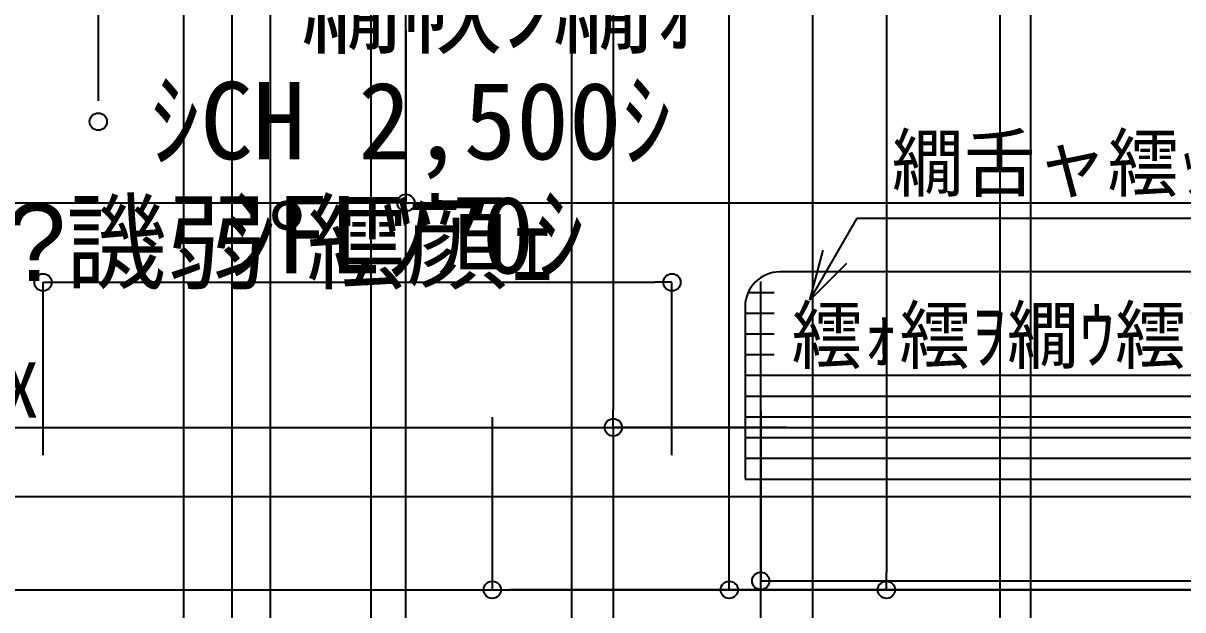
# Model space of a CAD drawing. Header units: metres. Extents: x 10908 to 27249, y 7268 to 22901.
# Drawn here: x 17861 to 19539, y 15991 to 16840 of the extents above; entities that cross this region are included whole.
import ezdxf

# ---------------------------------------------------------------- set-up
doc = ezdxf.new("R2010")
doc.units = ezdxf.units.M

msp = doc.modelspace()

# ---------------------------------------------------------------- linework, layer by layer
at = {"layer": '繝繝ｼ繧ｿ 001_1F'}
for p, q in [((18714.78928694662, 17805.005), (18714.78928694662, 16280.00474559703)), ((18414.70625630324, 16829.99999999998), (18414.70625630324, 16579.99999999998)), ((18414.70625630324, 16829.99999999998), (18414.70625630324, 16829.99999999998)), ((18414.70625630324, 16829.99999999998), (18414.70625630324, 16829.99999999998)), ((17529.70625630324, 16579.99999999998), (18389.70625630324, 16579.99999999998)), ((18414.70625630324, 16579.99999999998), (18389.70625630324, 16579.99999999998)), ((18414.70625630324, 16579.99999999998), (18414.70625630324, 16579.99999999998)), ((18414.70625630324, 16579.99999999998), (18439.70625630324, 16579.99999999998)), ((18439.70625630324, 16579.99999999998), (20209.70625630324, 16579.99999999998)), ((18999.165789204304, 16439.176656080694), (19067.769628346276, 16558.00199106907)), ((19067.769628346276, 16558.00199106907), (20117.769628346276, 16558.00199106907)), ((18999.165789204304, 16439.176656080694), (19018.57721758694, 16511.62109305239)), ((19052.198797793255, 16492.209664669725), (18999.165789204304, 16439.176656080694)), ((18928.05585509077, 15280.46925445586), (18928.05585509077, 16466.22937780531)), ((18714.78928694662, 16255.00474559703), (18714.78928694662, 16280.00474559703)), ((18928.05585509077, 16279.23901286429), (18928.05585509077, 16032.88585138522)), ((18928.05585509077, 16279.23901286429), (18928.05585509077, 16279.23901286429)), ((18714.78928694662, 16255.00485476815), (21371.84609644344, 16255.00464951751)), ((18964.78928694662, 16255.00483545631), (18714.78928694662, 16255.00485476815)), ((18714.78928694662, 16255.00485476815), (18714.789285015435, 16230.00485476815)), ((18964.78928694662, 16255.00474559703), (18714.78928694662, 16255.00474559703)), ((18714.78928694662, 16255.00474559703), (18714.78928694662, 16255.00474559703)), ((18964.78928694662, 16255.00483545631), (18964.78928694662, 16255.00483545631)), ((18964.78928694662, 16255.00474559703), (18964.78928694662, 16255.00474559703)), ((18714.78928501543, 16230.00485476815), (18714.78923480465, 15580.00485476815)), ((18928.05585509077, 16032.88585138522), (18953.05585509077, 16032.88585138522)), ((18953.05585509077, 16032.88585138522), (20103.05585509077, 16032.88585138522))]:
    msp.add_line(p, q, dxfattribs=at)
for centre in [(18414.70625630324, 16579.99999999998), (18414.70625630324, 16579.99999999998), (18714.78928694662, 16255.00485476815), (18714.78928694662, 16255.00474559703), (18928.05585509077, 16032.88585138522)]:
    msp.add_circle(centre, 12.5, dxfattribs=at)
at = {"layer": '繝繝ｼ繧ｿ 001_2F'}
for p, q in [((18414.70125630326, 16505.65724056155), (18414.70125630326, 21845)), ((18414.70125630326, 16830.005), (18414.70125630326, 16580.005)), ((18414.70125630326, 16830.005), (18414.70125630326, 16830.005)), ((18414.70125630326, 16830.005), (18414.70125630326, 16830.005)), ((17529.70125630326, 16580.005), (18389.70125630326, 16580.005)), ((18414.70125630326, 16580.005), (18389.70125630326, 16580.005)), ((18414.70125630326, 16580.005), (18414.70125630326, 16580.005)), ((18414.70125630326, 16580.005), (18439.70125630326, 16580.005)), ((18439.70125630326, 16580.005), (20209.70125630326, 16580.005))]:
    msp.add_line(p, q, dxfattribs=at)
msp.add_circle((18414.70125630326, 16580.005), 12.5, dxfattribs=at)
msp.add_circle((18414.70125630326, 16580.005), 12.5, dxfattribs=at)
at = {"layer": '繝繝ｼ繧ｿ 001_R'}
for p, q in [((18882.5, 16045.00499999999), (18882.5, 20905.005)), ((19110, 17505.005), (19110, 16045.00499999999)), ((18882.5, 16020.00499999999), (18882.5, 16045.00499999999)), ((19110, 16020.00499999999), (19110, 16045.00499999999)), ((19132.5, 16020.00499999999), (18882.5, 16020.00499999999)), ((19360, 16020.00499999999), (19110, 16020.00499999999)), ((19110, 16020.00499999999), (19110, 16020.00499999999)), ((19132.5, 16020.00499999999), (19132.5, 16020.00499999999)), ((24115, 16020.00499999999), (19337.5, 16020.00499999999)), ((19360, 16020.00499999999), (19360, 16020.00499999999))]:
    msp.add_line(p, q, dxfattribs=at)
for centre in [(18882.5, 16020.00499999999), (19110, 16020.00499999999)]:
    msp.add_circle(centre, 12.5, dxfattribs=at)
at = {"layer": '繧ｫ繧ｦ繝ｳ繧ｿ繝ｼ_1F'}
for p, q in [((20025.555937012934, 16480.00483829387), (18955.555855090766, 16480.00483829387)), ((18947.418032737503, 16450.00483829387), (18909.730098141208, 16450.00483829387)), ((18905.555855090766, 16430.00483829387), (18905.555855090766, 16180.00483829387)), ((18947.418032737503, 16420.00483829387), (18905.555855090766, 16420.00483829387)), ((18947.418032737503, 16390.00483829387), (18905.555855090766, 16390.00483829387)), ((18947.418032737503, 16360.00483829387), (18905.555855090766, 16360.00483829387)), ((18947.418032737503, 16330.00483829387), (18905.555855090766, 16330.00483829387)), ((20063.055932783023, 16300.00483829387), (18905.555855090766, 16300.00483829387)), ((20063.05593252139, 16270.00483829387), (18905.555855090766, 16270.00483829387)), ((20063.05593225976, 16240.00483829387), (18905.555855090766, 16240.00483829387)), ((20063.055931998126, 16210.00483829387), (18905.555855090766, 16210.00483829387)), ((18905.555855090766, 16180.00483829387), (19346.805855090766, 16180.00483829387))]:
    msp.add_line(p, q, dxfattribs=at)
msp.add_arc((18955.55585509077, 16430.004838293866), 50.00000000000446, 90.0000000000051, 179.9999999999949, dxfattribs=at)
at = {"layer": '螢_1F'}
for p, q in [((18905.555860884317, 16330.004840031945), (18905.55584929721, 16180.004840031945)), ((18928.055859437078, 16330.004838293878), (18905.555860884317, 16330.004840031945)), ((20075.39710977226, 16330.004749664791), (18928.055859437078, 16330.004838293878)), ((18905.55584929721, 16180.004840031945), (20063.055931736486, 16180.004750618114))]:
    msp.add_line(p, q, dxfattribs=at)
at = {"layer": '蟒ｺ蜈ｷ(譛ｨ陬ｽ謌ｸ)_1F'}
for p, q in [((17889.71042859154, 16465.00502430976), (17914.710428591523, 16465.005054047913)), ((17889.71072597308, 16215.00502430994), (17889.71042859154, 16465.00502430976)), ((17914.71042859152, 16465.00505404792), (18774.71042859091, 16465.00607704041)), ((18799.71042859089, 16465.00610677856), (18774.710428590908, 16465.00607704041)), ((18799.71072597243, 16215.00610677874), (18799.71042859089, 16465.00610677856)), ((18799.71042859089, 16465.00610677856), (18799.71042859089, 16465.00610677856)), ((17889.71072597308, 16215.00502430994), (17889.71072597308, 16215.00502430994)), ((18799.71072597243, 16215.00610677874), (18799.71072597243, 16215.00610677874))]:
    msp.add_line(p, q, dxfattribs=at)
for centre in [(17889.71042859154, 16465.00502430976), (18799.71042859089, 16465.00610677856)]:
    msp.add_circle(centre, 12.500000000000002, dxfattribs=at)
at = {"layer": '蟒ｺ蜈ｷ(譛ｨ陬ｽ謌ｸ)_2F'}
for p, q in [((17969.70125630326, 17132.505), (17969.70125630326, 16727.505)), ((18539.70125630326, 16270.005), (18539.70125630326, 16020.005)), ((18539.70125630326, 16270.005), (18539.70125630326, 16270.005)), ((18539.70125630326, 16020.005), (18564.70125630326, 16020.005)), ((18539.70125630326, 16020.005), (18539.70125630326, 16020.005)), ((20099.70125630326, 16020.005), (18564.70125630326, 16020.005))]:
    msp.add_line(p, q, dxfattribs=at)
for centre in [(17969.70125630326, 16697.505), (18539.70125630326, 16020.005)]:
    msp.add_circle(centre, 12.5, dxfattribs=at)
at = {"layer": '騾壹ｊ闃ｯ_1F'}
for p, q in [((18093.25859126531, 9325.00500000002), (18093.258591265334, 22205.00500000002)), ((18163.36315545502, 10010.000000000022), (18163.363155455045, 22205.00500000002)), ((18218.77883130324, 9325.00500000002), (18218.778831303265, 22205.00500000002)), ((18364.28383130321, 10010.000000000022), (18364.283831303237, 22205.00500000002)), ((18414.72625630319, 9325.00500000002), (18414.726256303216, 22205.00500000002)), ((18654.73125630323, 9325.005000000012), (18654.731256303254, 22205.005000000012)), ((19003.25859126543, 9325.005000000052), (19003.258591265454, 22205.00500000005)), ((19274.28883130319, 9325.005000000012), (19274.288831303216, 22205.005000000012)), ((19319.08584860394, 10010.00000000002), (19319.085848603965, 22204.9994386138)), ((13514.73125630324, 16255.030068942831), (24358.08125630324, 16255.03006894281)), ((13514.73125630324, 16155.00500000002), (24358.08125630324, 16155.004999999997)), ((13514.731256303248, 16020.00500000001), (24358.08125630325, 16020.004999999988))]:
    msp.add_line(p, q, dxfattribs=at)
at = {"layer": '騾壹ｊ闃ｯ_2F'}
for p, q in [((18093.25859126531, 9325.00500000002), (18093.258591265334, 22205.00500000002)), ((18163.36315545502, 10010.000000000022), (18163.363155455045, 22205.00500000002)), ((18218.77883130324, 9325.00500000002), (18218.778831303265, 22205.00500000002)), ((18364.28383130321, 10010.000000000022), (18364.283831303237, 22205.00500000002)), ((18414.72625630319, 9325.00500000002), (18414.726256303216, 22205.00500000002)), ((18654.73125630323, 9325.005000000012), (18654.731256303254, 22205.005000000012)), ((19003.25859126543, 9325.005000000052), (19003.258591265454, 22205.00500000005)), ((19274.28883130319, 9325.005000000012), (19274.288831303216, 22205.005000000012)), ((19319.08584860394, 10010.00000000002), (19319.085848603965, 22204.9994386138)), ((13514.73125630324, 16255.030068942831), (24358.08125630324, 16255.03006894281)), ((13514.73125630324, 16155.00500000002), (24358.08125630324, 16155.004999999997)), ((13514.731256303248, 16020.00500000001), (24358.08125630325, 16020.004999999988))]:
    msp.add_line(p, q, dxfattribs=at)
at = {"layer": '騾壹ｊ闃ｯ_R'}
for p, q in [((18093.25859126531, 9325.00500000002), (18093.258591265334, 22205.00500000002)), ((18163.36315545502, 10010.000000000022), (18163.363155455045, 22205.00500000002)), ((18218.77883130324, 9325.00500000002), (18218.778831303265, 22205.00500000002)), ((18364.28383130321, 10010.000000000022), (18364.283831303237, 22205.00500000002)), ((18414.72625630319, 9325.00500000002), (18414.726256303216, 22205.00500000002)), ((18654.73125630323, 9325.005000000012), (18654.731256303254, 22205.005000000012)), ((19003.25859126543, 9325.005000000052), (19003.258591265454, 22205.00500000005)), ((19274.28883130319, 9325.005000000012), (19274.288831303216, 22205.005000000012)), ((19319.08584860394, 10010.00000000002), (19319.085848603965, 22204.9994386138)), ((13514.73125630324, 16255.030068942831), (24358.08125630324, 16255.03006894281)), ((13514.73125630324, 16155.00500000002), (24358.08125630324, 16155.004999999997)), ((13514.731256303248, 16020.00500000001), (24358.08125630325, 16020.004999999988))]:
    msp.add_line(p, q, dxfattribs=at)

# ---------------------------------------------------------------- texts
at = {"layer": '繝繝ｼ繧ｿ 001_1F'}
for s, height, p in [('繝舌ャ繧ｯ鄂ｮ縺阪\x80\x80F.L+700', 80, (19117.769628346276, 16597.621223281152)), ('陦ｨ遉ｺ骭\uf8f0縲\x80譏弱°繧顔ｪ', 112, (17021.10901835183, 16467.07632153785)), ('繧ｫ繧ｦ繝ｳ繧ｿ繝ｼ縲\x80F.L+1,000', 80, (18972.4180327375, 16348.44311053377)), ('驕\uf8f0襍､螟也ｷ咤OX', 80, (17089.012293208172, 16269.249828771468))]:
    msp.add_text(s, height=height, dxfattribs=at).set_placement(p)
at = {"layer": '驛ｨ螻_1F'}
for s, p in [('繝帙ｼ繝ｫ', (18262.89662497299, 16807.96727279852)), ('ｼCH 2,500ｼ', (18044.414694248968, 16642.96727279852)), ('ｼFLﾂｱ0ｼ', (18153.655659610977, 16477.96727279852))]:
    msp.add_text(s, height=112, dxfattribs=at).set_placement(p)

doc.saveas('drawing.dxf')
